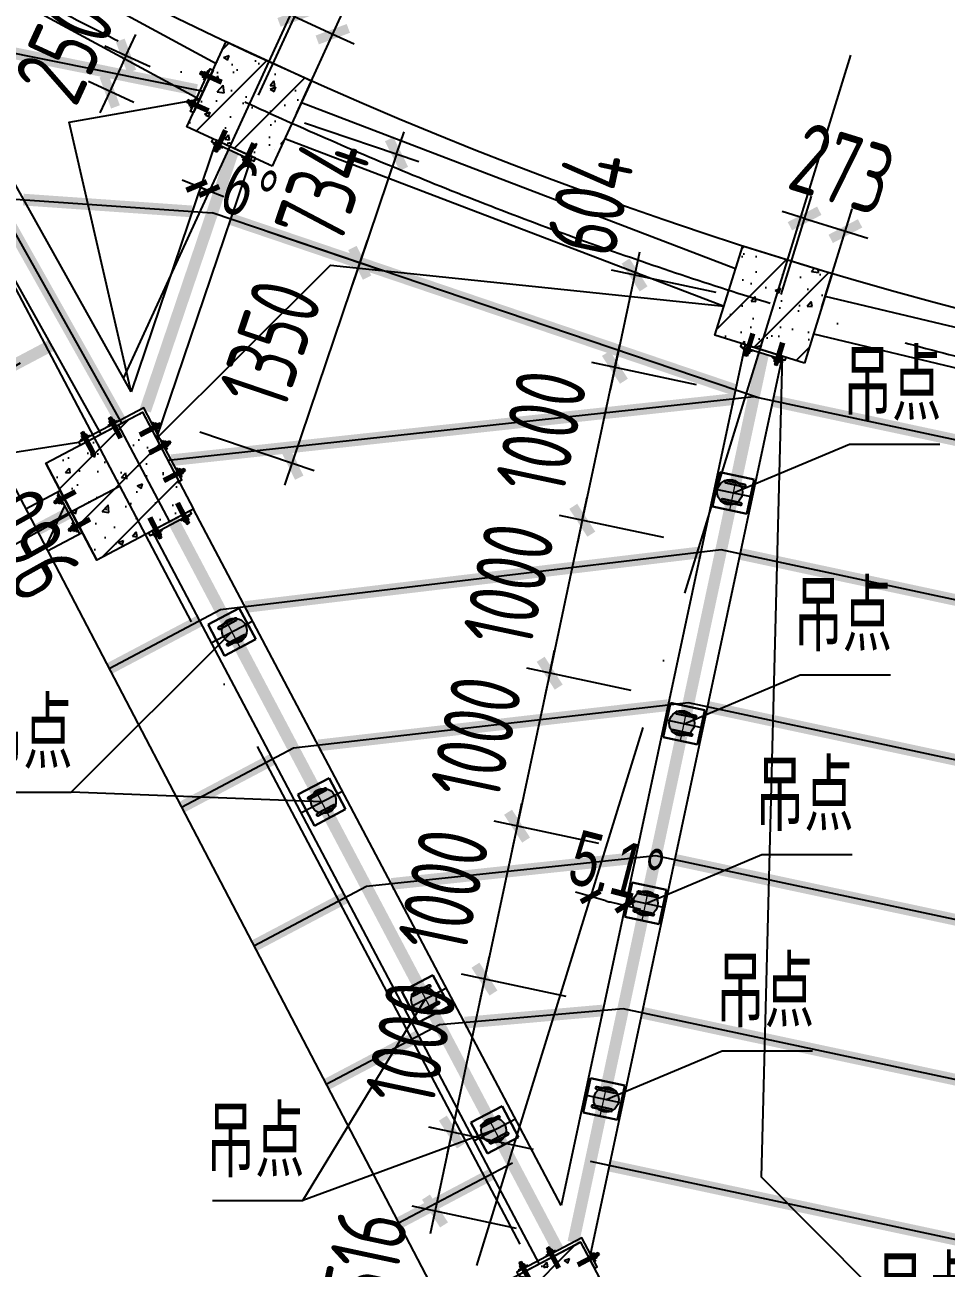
# Model space of a CAD drawing. Extents: x -803796 to -501762, y -1479216 to -846035.
# Drawn here: x -577192 to -571301, y -1012552 to -1004602 of the extents above; entities that cross this region are included whole.
import ezdxf

# ---------------------------------------------------------------- set-up
doc = ezdxf.new("R2010")
doc.units = 0
doc.header["$LTSCALE"] = 1500
doc.linetypes.add('CENTER', pattern=[2, 1.25, -0.25, 0.25, -0.25])
doc.linetypes.add('XREF-GRID-04区$0$ACAD_ISO04W100', pattern=[30, 24, -3, 0, -3])
doc.layers.get('0').update_dxf_attribs({"linetype": 'CONTINUOUS'})
doc.layers.get('Defpoints').update_dxf_attribs({"linetype": 'CONTINUOUS'})
for name, color, linetype in [('AR-INT DECO', 140, 'CONTINUOUS'), ('C18', 4, 'CENTER'), ('COLUMN', 1, 'CONTINUOUS'), ('DIM', 3, 'CONTINUOUS'), ('HATCH', 254, 'CONTINUOUS'), ('L18', 6, 'CONTINUOUS'), ('L25', 7, 'CONTINUOUS'), ('M3', 2, 'CONTINUOUS'), ('P-WALL-ORIG', 6, 'CONTINUOUS'), ('S-BASE-PILE-DIM', 201, 'CONTINUOUS'), ('STPM_SBEAM_THICK', 2, 'CONTINUOUS'), ('struc', 161, 'CONTINUOUS'), ('TEXT', 7, 'CONTINUOUS'), ('XREF-GRID-04区$0$A-DOTE', 14, 'XREF-GRID-04区$0$ACAD_ISO04W100')]:
    doc.layers.add(name, color=color, linetype=linetype)
doc.layers.add('点画线', color=1, linetype='CENTER', lineweight=13)
doc.layers.add('粗实线', color=7, linetype='CONTINUOUS', lineweight=30)
doc.styles.add('TongLi-Comm', font='tj04-romand1.shx', dxfattribs={"width": 0.7, "bigfont": 'hztxt5.shx'})
doc.styles.add('TSSD_Dimension', font='Tssdeng.shx', dxfattribs={"width": 0.7, "bigfont": 'hztxt.shx'})
doc.styles.add('TSSD_Label', font='tj03-romans1.shx', dxfattribs={"width": 0.7, "bigfont": 'hztxt.shx'})
doc.dimstyles.new('S-100', dxfattribs={"dimtxt": 450, "dimasz": 100, "dimexe": 100, "dimexo": 100, "dimgap": 50, "dimtad": 1, "dimdec": 0, "dimzin": 0, "dimdsep": 46, "dimtxsty": 'TongLi-Comm', "dimblk": '0-dim-mark', "dimcen": 100, "dimazin": 2, "dimtfac": 1, "dimtdec": 0, "dimtix": 1, "dimtmove": 2, "dimatfit": 3, "dimldrblk": '0-dim-mark', "dimfxl": 1, "dimtolj": 1, "dimtzin": 0, "dimarcsym": 0})
doc.dimstyles.new('TSSD_150_150', dxfattribs={"dimtxt": 450, "dimasz": 150, "dimexe": 150, "dimexo": 375, "dimgap": 150, "dimtad": 1, "dimdec": 0, "dimzin": 0, "dimdsep": 46, "dimtxsty": 'TSSD_Dimension', "dimblk": 'ARCHTICK', "dimblk1": 'ARCHTICK', "dimblk2": 'ARCHTICK', "dimcen": 0, "dimdle": 150, "dimclrt": 7, "dimadec": 0, "dimazin": 0, "dimtfac": 1, "dimtdec": 0, "dimtix": 1, "dimtmove": 2, "dimatfit": 3, "dimfxl": 1, "dimtolj": 1, "dimtzin": 0, "dimarcsym": 0})
pattern_1 = [(50, (-410620.32, -1138204.07), (358.6301, -31.37607), [37.5, -412.5]), (355, (-410620.32, -1138204.07), (-69.37567, 376.09607), [30, -330]), (100.4514, (-410590.44, -1138206.7), (289.2547, 344.71977), [31.8701, -350.57106]), (46.1842, (-410620.32, -1138104.07), (533.6205, -82.7595), [56.25, -618.75]), (96.6356, (-410575.85, -1138110.97), (467.3314, 487.0589), [47.8051, -525.8565]), (351.1842, (-410620.3, -1138104.07), (467.331, 487.0593), [45, -495]), (21, (-410570.32, -1138129.07), (298.45353, -201.30945), [37.5, -412.5]), (326, (-410570.32, -1138129.07), (121.65767, 362.575), [30, -330]), (71.4514, (-410545.45, -1138145.85), (420.1113, 161.26525), [31.8701, -350.57106]), (37.5, (-410620.32, -1138204.07), (6.07993, 166.44693), [0, -326, 0, -335, 0, -331.25]), (7.5, (-410620.32, -1138204.07), (131.53477, 197.20586), [0, -191, 0, -318.5, 0, -126.25]), (327.5, (-410731.82, -1138204.07), (266.91122, -11.27744), [0, -125, 0, -390, 0, -517.5]), (317.5, (-410781.82, -1138204.07), (291.59308, 50.0525), [0, -162.5, 0, -259, 0, -367.5]), (45, (-410620.32, -1138204.07), (-176.7767, 176.7767), [])]

# ---------------------------------------------------------------- blocks, each defined once
blk = doc.blocks.new('A$C47E14B26')
at = {"layer": '点画线'}
for p, q in [((358, 912), (358, -1338)), ((1483, -213), (-767, -213))]:
    blk.add_line(p, q, dxfattribs=at)
at = {"layer": '粗实线'}
for p, q in [((-767, 912), (1483, 912)), ((-767, 912), (-767, -1338)), ((1483, 912), (1483, -1338)), ((-317, -813), (-317, 387)), ((-167, -813), (-167, 387)), ((883, -813), (883, 387)), ((1033, 387), (1033, -813)), ((-767, -1338), (1483, -1338))]:
    blk.add_line(p, q, dxfattribs=at)
for centre, start, end in [((-242, 387), 0, 180), ((958, 387), 0, 180), ((-242, -813), 180, 0), ((958, -813), 180, 0)]:
    blk.add_arc(centre, 75, start, end, dxfattribs=at)
blk = doc.blocks.new('_ArchTick')
at = {"color": 0, "linetype": 'ByBlock', "const_width": 0.4}
blk.add_lwpolyline([(-0.5, -0.5), (0.5, 0.5)], dxfattribs=at)
blk = doc.blocks.new('*D252')
at = {"layer": 'Defpoints', "color": 0, "transparency": 16777216}
for p in [(-569840.3, -1012671.6), (-570737.4, -1013534.9), (-570008.6, -1013659.2)]:
    blk.add_point(p, dxfattribs=at)
at = {"layer": 'DIM', "color": 0, "lineweight": -2, "transparency": 16777216}
for p, q in [((-570569.1, -1012547.4), (-570543.9, -1012399.5)), ((-570569.1, -1012547.4), (-570737.4, -1013534.9)), ((-570210, -1012608.6), (-570716.9, -1012522.2)), ((-570378.3, -1013596.2), (-570885.3, -1013509.7)), ((-570737.4, -1013534.9), (-570762.6, -1013682.8))]:
    blk.add_line(p, q, dxfattribs=at)
at = {"layer": 'DIM', "color": 0, "lineweight": -2, "transparency": 16777216, "xscale": 150, "yscale": 150, "zscale": 150}
for p, rotation in [((-570569.1, -1012547.4), 260.3262450765744), ((-570737.4, -1013534.9), 80.32624507657437)]:
    blk.add_blockref('_ArchTick', p, dxfattribs=dict(at, rotation=rotation))
at = {"layer": 'DIM', "color": 7, "transparency": 16777216, "insert": (-571022.9, -1012978.2), "char_height": 450, "attachment_point": 5, "rotation": 80.32625, "style": 'TSSD_Dimension'}
blk.add_mtext('\\A1;1002', dxfattribs=at)
blk = doc.blocks.new('*D254')
at = {"layer": 'Defpoints', "color": 0, "transparency": 16777216}
for p in [(-572404.6, -1006391.1), (-573419.1, -1006791.9), (-572530.5, -1006981.4)]:
    blk.add_point(p, dxfattribs=at)
at = {"layer": 'DIM', "color": 0, "lineweight": -2, "transparency": 16777216}
for p, q in [((-573262, -1006054.9), (-573450.4, -1006938.6)), ((-572771.3, -1006312.9), (-573440, -1006170.3)), ((-572897.2, -1006903.2), (-573565.8, -1006760.6))]:
    blk.add_line(p, q, dxfattribs=at)
at = {"layer": 'DIM', "color": 0, "lineweight": -2, "transparency": 16777216, "xscale": 150, "yscale": 150, "zscale": 150}
for p, rotation in [((-573293.3, -1006201.6), 77.96275847107901), ((-573419.1, -1006791.9), 257.962758471079)]:
    blk.add_blockref('_ArchTick', p, dxfattribs=dict(at, rotation=rotation))
at = {"layer": 'DIM', "color": 7, "transparency": 16777216, "insert": (-573578, -1005738.9), "char_height": 450, "attachment_point": 5, "rotation": 77.96276, "style": 'TSSD_Dimension'}
blk.add_mtext('\\A1;604', dxfattribs=at)
blk = doc.blocks.new('*D255')
at = {"layer": 'Defpoints', "color": 0, "transparency": 16777216}
for p in [(-572530.5, -1006981.4), (-573627.7, -1007769.9), (-572739, -1007959.4)]:
    blk.add_point(p, dxfattribs=at)
at = {"layer": 'DIM', "color": 0, "lineweight": -2, "transparency": 16777216}
for p, q in [((-573419.1, -1006791.9), (-573387.8, -1006645.2)), ((-572897.2, -1006903.2), (-573565.8, -1006760.6)), ((-573419.1, -1006791.9), (-573627.7, -1007769.9)), ((-573105.8, -1007881.2), (-573774.4, -1007738.6)), ((-573627.7, -1007769.9), (-573659, -1007916.6))]:
    blk.add_line(p, q, dxfattribs=at)
at = {"layer": 'DIM', "color": 0, "lineweight": -2, "transparency": 16777216, "xscale": 150, "yscale": 150, "zscale": 150}
for p, rotation in [((-573419.1, -1006791.9), 257.9627584725814), ((-573627.7, -1007769.9), 77.96275847258133)]:
    blk.add_blockref('_ArchTick', p, dxfattribs=dict(at, rotation=rotation))
at = {"layer": 'DIM', "color": 7, "transparency": 16777216, "insert": (-573890.2, -1007202.7), "char_height": 450, "attachment_point": 5, "rotation": 77.96276, "style": 'TSSD_Dimension'}
blk.add_mtext('\\A1;1000', dxfattribs=at)
blk = doc.blocks.new('*D256')
at = {"layer": 'Defpoints', "color": 0, "transparency": 16777216}
for p in [(-572739, -1007959.4), (-573836.2, -1008747.9), (-572947.5, -1008937.4)]:
    blk.add_point(p, dxfattribs=at)
at = {"layer": 'DIM', "color": 0, "lineweight": -2, "transparency": 16777216}
for p, q in [((-573627.7, -1007769.9), (-573596.4, -1007623.2)), ((-573627.7, -1007769.9), (-573836.2, -1008747.9)), ((-573105.8, -1007881.2), (-573774.4, -1007738.6)), ((-573314.3, -1008859.2), (-573982.9, -1008716.7)), ((-573836.2, -1008747.9), (-573867.5, -1008894.6))]:
    blk.add_line(p, q, dxfattribs=at)
at = {"layer": 'DIM', "color": 0, "lineweight": -2, "transparency": 16777216, "xscale": 150, "yscale": 150, "zscale": 150}
for p, rotation in [((-573627.7, -1007769.9), 257.9627584725814), ((-573836.2, -1008747.9), 77.96275847258133)]:
    blk.add_blockref('_ArchTick', p, dxfattribs=dict(at, rotation=rotation))
at = {"layer": 'DIM', "color": 7, "transparency": 16777216, "insert": (-574098.7, -1008180.7), "char_height": 450, "attachment_point": 5, "rotation": 77.96276, "style": 'TSSD_Dimension'}
blk.add_mtext('\\A1;1000', dxfattribs=at)
blk = doc.blocks.new('*D257')
at = {"layer": 'Defpoints', "color": 0, "transparency": 16777216}
for p in [(-572947.5, -1008937.4), (-574044.8, -1009725.9), (-573156.1, -1009915.4)]:
    blk.add_point(p, dxfattribs=at)
at = {"layer": 'DIM', "color": 0, "lineweight": -2, "transparency": 16777216}
for p, q in [((-573836.2, -1008747.9), (-573804.9, -1008601.2)), ((-573836.2, -1008747.9), (-574044.8, -1009725.9)), ((-573314.3, -1008859.2), (-573982.9, -1008716.7)), ((-573522.8, -1009837.2), (-574191.5, -1009694.7)), ((-574044.8, -1009725.9), (-574076, -1009872.6))]:
    blk.add_line(p, q, dxfattribs=at)
at = {"layer": 'DIM', "color": 0, "lineweight": -2, "transparency": 16777216, "xscale": 150, "yscale": 150, "zscale": 150}
for p, rotation in [((-573836.2, -1008747.9), 257.9627584725814), ((-574044.8, -1009725.9), 77.96275847258133)]:
    blk.add_blockref('_ArchTick', p, dxfattribs=dict(at, rotation=rotation))
at = {"layer": 'DIM', "color": 7, "transparency": 16777216, "insert": (-574307.2, -1009158.7), "char_height": 450, "attachment_point": 5, "rotation": 77.96276, "style": 'TSSD_Dimension'}
blk.add_mtext('\\A1;1000', dxfattribs=at)
blk = doc.blocks.new('*D258')
at = {"layer": 'Defpoints', "color": 0, "transparency": 16777216}
for p in [(-573156.1, -1009915.4), (-574253.3, -1010704), (-573364.6, -1010893.5)]:
    blk.add_point(p, dxfattribs=at)
at = {"layer": 'DIM', "color": 0, "lineweight": -2, "transparency": 16777216}
for p, q in [((-574044.8, -1009725.9), (-574013.5, -1009579.2)), ((-573522.8, -1009837.2), (-574191.5, -1009694.7)), ((-574044.8, -1009725.9), (-574253.3, -1010704)), ((-573731.4, -1010815.2), (-574400, -1010672.7)), ((-574253.3, -1010704), (-574284.6, -1010850.7))]:
    blk.add_line(p, q, dxfattribs=at)
at = {"layer": 'DIM', "color": 0, "lineweight": -2, "transparency": 16777216, "xscale": 150, "yscale": 150, "zscale": 150}
for p, rotation in [((-574044.8, -1009725.9), 257.9627584725814), ((-574253.3, -1010704), 77.96275847258133)]:
    blk.add_blockref('_ArchTick', p, dxfattribs=dict(at, rotation=rotation))
at = {"layer": 'DIM', "color": 7, "transparency": 16777216, "insert": (-574515.8, -1010136.7), "char_height": 450, "attachment_point": 5, "rotation": 77.96276, "style": 'TSSD_Dimension'}
blk.add_mtext('\\A1;1000', dxfattribs=at)
blk = doc.blocks.new('*D259')
at = {"layer": 'Defpoints', "color": 0, "transparency": 16777216}
for p in [(-573364.6, -1010893.5), (-574461.9, -1011682), (-573573.2, -1011871.5)]:
    blk.add_point(p, dxfattribs=at)
at = {"layer": 'DIM', "color": 0, "lineweight": -2, "transparency": 16777216}
for p, q in [((-574253.3, -1010704), (-574222, -1010557.3)), ((-574253.3, -1010704), (-574461.9, -1011682)), ((-573731.4, -1010815.2), (-574400, -1010672.7)), ((-573939.9, -1011793.3), (-574608.6, -1011650.7)), ((-574461.9, -1011682), (-574493.1, -1011828.7))]:
    blk.add_line(p, q, dxfattribs=at)
at = {"layer": 'DIM', "color": 0, "lineweight": -2, "transparency": 16777216, "xscale": 150, "yscale": 150, "zscale": 150}
for p, rotation in [((-574253.3, -1010704), 257.9627584725814), ((-574461.9, -1011682), 77.96275847258133)]:
    blk.add_blockref('_ArchTick', p, dxfattribs=dict(at, rotation=rotation))
at = {"layer": 'DIM', "color": 7, "transparency": 16777216, "insert": (-574724.3, -1011114.8), "char_height": 450, "attachment_point": 5, "rotation": 77.96276, "style": 'TSSD_Dimension'}
blk.add_mtext('\\A1;1000', dxfattribs=at)
blk = doc.blocks.new('*D260')
at = {"layer": 'Defpoints', "color": 0, "transparency": 16777216}
for p in [(-573573.2, -1011871.5), (-574569.5, -1012186.8), (-573680.8, -1012376.3)]:
    blk.add_point(p, dxfattribs=at)
at = {"layer": 'DIM', "color": 0, "lineweight": -2, "transparency": 16777216}
for p, q in [((-574430.6, -1011535.3), (-574600.8, -1012333.5)), ((-573939.9, -1011793.3), (-574608.6, -1011650.7)), ((-574047.6, -1012298.1), (-574716.2, -1012155.5))]:
    blk.add_line(p, q, dxfattribs=at)
at = {"layer": 'DIM', "color": 0, "lineweight": -2, "transparency": 16777216, "xscale": 150, "yscale": 150, "zscale": 150}
for p, rotation in [((-574461.9, -1011682), 77.96275847258133), ((-574569.5, -1012186.8), 257.9627584725814)]:
    blk.add_blockref('_ArchTick', p, dxfattribs=dict(at, rotation=rotation))
at = {"layer": 'DIM', "color": 7, "transparency": 16777216, "insert": (-575015.7, -1012481.2), "char_height": 450, "attachment_point": 5, "rotation": 77.96276, "style": 'TSSD_Dimension'}
blk.add_mtext('\\A1;516', dxfattribs=at)
blk = doc.blocks.new('*D261')
at = {"layer": 'Defpoints', "color": 0, "transparency": 16777216}
for p in [(-575758.6, -1005108.5), (-575994.3, -1005804.1), (-575051, -1006123.7)]:
    blk.add_point(p, dxfattribs=at)
at = {"layer": 'DIM', "color": 0, "lineweight": -2, "transparency": 16777216}
for p, q in [((-575403.4, -1005228.9), (-574673.3, -1005476.3)), ((-574815.3, -1005428.1), (-574767.2, -1005286.1)), ((-574815.3, -1005428.1), (-575051, -1006123.7)), ((-575639.1, -1005924.5), (-574908.9, -1006171.8)), ((-575051, -1006123.7), (-575099.1, -1006265.8))]:
    blk.add_line(p, q, dxfattribs=at)
at = {"layer": 'DIM', "color": 0, "lineweight": -2, "transparency": 16777216, "xscale": 150, "yscale": 150, "zscale": 150}
for p, rotation in [((-574815.3, -1005428.1), 251.2836045583725), ((-575051, -1006123.7), 71.28360455837253)]:
    blk.add_blockref('_ArchTick', p, dxfattribs=dict(at, rotation=rotation))
at = {"layer": 'DIM', "color": 7, "transparency": 16777216, "insert": (-575288.3, -1005655.6), "char_height": 450, "attachment_point": 5, "rotation": 71.2836, "style": 'TSSD_Dimension'}
blk.add_mtext('\\A1;734', dxfattribs=at)
blk = doc.blocks.new('*D262')
at = {"layer": 'Defpoints', "color": 0, "transparency": 16777216}
for p in [(-575994.3, -1005804.1), (-576427.6, -1007083.2), (-575484.3, -1007402.7)]:
    blk.add_point(p, dxfattribs=at)
at = {"layer": 'DIM', "color": 0, "lineweight": -2, "transparency": 16777216}
for p, q in [((-575639.1, -1005924.5), (-574908.9, -1006171.8)), ((-575002.9, -1005981.6), (-575532.5, -1007544.8)), ((-576072.4, -1007203.5), (-575342.3, -1007450.9))]:
    blk.add_line(p, q, dxfattribs=at)
at = {"layer": 'DIM', "color": 0, "lineweight": -2, "transparency": 16777216, "xscale": 150, "yscale": 150, "zscale": 150}
for p, rotation in [((-575051, -1006123.7), 71.2836045580103), ((-575484.3, -1007402.7), 251.2836045580104)]:
    blk.add_blockref('_ArchTick', p, dxfattribs=dict(at, rotation=rotation))
at = {"layer": 'DIM', "color": 7, "transparency": 16777216, "insert": (-575622.8, -1006642.9), "char_height": 450, "attachment_point": 5, "rotation": 71.2836, "style": 'TSSD_Dimension'}
blk.add_mtext('\\A1;1350', dxfattribs=at)
blk = doc.blocks.new('*D264')
at = {"layer": 'Defpoints', "color": 0, "transparency": 16777216}
for p in [(-577343.4, -1005779.4), (-576894.4, -1006583.1), (-578004.1, -1007202.9)]:
    blk.add_point(p, dxfattribs=at)
at = {"layer": 'DIM', "color": 0, "lineweight": -2, "transparency": 16777216}
for p, q in [((-577670.8, -1005962.2), (-578584, -1006472.3)), ((-578526.2, -1006268.2), (-577930.9, -1007333.9)), ((-577221.8, -1006766), (-578135, -1007276.1))]:
    blk.add_line(p, q, dxfattribs=at)
at = {"layer": 'DIM', "color": 0, "lineweight": -2, "transparency": 16777216, "xscale": 150, "yscale": 150, "zscale": 150}
for p, rotation in [((-578453, -1006399.2), 119.1862514501054), ((-578004.1, -1007202.9), 299.1862514501054)]:
    blk.add_blockref('_ArchTick', p, dxfattribs=dict(at, rotation=rotation))
at = {"layer": 'DIM', "color": 7, "transparency": 16777216, "insert": (-577901.2, -1006618.2), "char_height": 450, "attachment_point": 5, "rotation": 299.18625, "style": 'TSSD_Dimension'}
blk.add_mtext('\\A1;921', dxfattribs=at)
blk = doc.blocks.new('*D265')
at = {"layer": 'Defpoints', "color": 0, "transparency": 16777216}
for p in [(-576894.4, -1006583.1), (-576586.3, -1007551.8), (-577518.4, -1008072.4)]:
    blk.add_point(p, dxfattribs=at)
at = {"layer": 'DIM', "color": 0, "lineweight": -2, "transparency": 16777216}
for p, q in [((-577221.8, -1006766), (-578135, -1007276.1)), ((-578077.2, -1007072), (-577445.3, -1008203.4)), ((-576913.7, -1007734.7), (-577649.4, -1008145.6))]:
    blk.add_line(p, q, dxfattribs=at)
at = {"layer": 'DIM', "color": 0, "lineweight": -2, "transparency": 16777216, "xscale": 150, "yscale": 150, "zscale": 150}
for p, rotation in [((-578004.1, -1007202.9), 119.1862514501054), ((-577518.4, -1008072.4), 299.1862514501054)]:
    blk.add_blockref('_ArchTick', p, dxfattribs=dict(at, rotation=rotation))
at = {"layer": 'DIM', "color": 7, "transparency": 16777216, "insert": (-577171, -1007925.3), "char_height": 450, "attachment_point": 5, "rotation": 299.18625, "style": 'TSSD_Dimension'}
blk.add_mtext('\\A1;996', dxfattribs=at)
blk = doc.blocks.new('0-dim-mark')
blk.add_line((-1, 0), (1, 0))
at = {"color": 0, "linetype": 'ByBlock', "const_width": 0.35}
blk.add_lwpolyline([(-0.5, -0.5), (0.5, 0.5)], dxfattribs=at)
blk = doc.blocks.new('*D266')
at = {"layer": 'Defpoints', "color": 0, "transparency": 16777216}
for p in [(-570582.9, -1000496.8), (-572587, -1006646.8), (-573501.1, -1010197.3), (-573834.5, -1012488.1), (-574530, -1013268.3)]:
    blk.add_point(p, dxfattribs=at)
at = {"layer": 'S-BASE-PILE-DIM', "color": 0, "lineweight": -2, "transparency": 16777216}
blk.add_arc((-572818.3, -1007729.9), 2560.2, 255.06436, 255.70626, dxfattribs=at)
at = {"layer": 'S-BASE-PILE-DIM', "color": 0, "lineweight": -2, "transparency": 16777216, "xscale": 100, "yscale": 100, "zscale": 100}
for p, rotation in [((-573574.3, -1010175.9), 163.945302400696), ((-573353, -1010233.6), 346.8253128701701)]:
    blk.add_blockref('0-dim-mark', p, dxfattribs=dict(at, rotation=rotation))
at = {"layer": 'S-BASE-PILE-DIM', "color": 0, "transparency": 16777216, "insert": (-573407.5, -1009989.5), "char_height": 350, "attachment_point": 5, "rotation": 345.38531, "style": 'TongLi-Comm'}
blk.add_mtext('\\A1;5.1°', dxfattribs=at)
blk = doc.blocks.new('gdf')
h = blk.add_hatch(color=4)
edge = h.paths.add_edge_path()
edge.add_arc((75802667.5, 175120681), 80, 0, 360)
at = {"color": 4}
blk.add_circle((75802667.5, 175120681), 80, dxfattribs=at)
blk = doc.blocks.new('LMM12A')
at = {"layer": 'L18'}
for p, q in [((0, 7.8), (0, -7.8)), ((9.8, 10.4), (1, 10.4)), ((9.8, 5.2), (1, 5.2)), ((10.8, 7.8), (10.8, -7.8)), ((9.8, -5.2), (1, -5.2)), ((9.8, -10.4), (1, -10.4))]:
    blk.add_line(p, q, dxfattribs=at)
for centre, radius, start, end in [((3.7, 7.8), 3.74, 136, 224), ((13.4, 0), 13.4, 157.1584, 202.8416), ((7.1, 7.8), 3.74, 316, 44), ((-2.6, 0), 13.4, 337.1584, 22.8416), ((3.7, -7.8), 3.74, 136, 224), ((7.1, -7.8), 3.74, 316, 44)]:
    blk.add_arc(centre, radius, start, end, dxfattribs=at)
blk = doc.blocks.new('A$C40232FC0')
blk.add_lwpolyline([(0, 82), (300, 82), (300, 102), (0, 102)], close=True)
at = {"layer": 'C18'}
for p, q in [((50, 0), (50, 144.5)), ((250, 0), (250, 144.5))]:
    blk.add_line(p, q, dxfattribs=at)
at = {"layer": 'L18'}
for p, q in [((39.5, 0), (39.5, 102)), ((41.3, 126.6), (41.3, 148.8)), ((41.3, 148.8), (58.7, 148.8)), ((42.8, 0), (42.8, 102)), ((44.6, 128.4), (44.6, 148.8)), ((55.3, 128.4), (55.3, 148.8)), ((57.2, 0), (57.2, 102)), ((58.7, 126.6), (58.7, 148.8)), ((60.5, 0), (60.5, 102)), ((239.5, 0), (239.5, 102)), ((241.3, 126.6), (241.3, 148.8)), ((241.3, 148.8), (258.7, 148.8)), ((242.8, 0), (242.8, 102)), ((244.6, 128.4), (244.6, 148.8)), ((255.3, 128.4), (255.3, 148.8)), ((257.2, 0), (257.2, 102)), ((258.7, 126.6), (258.7, 148.8)), ((260.5, 0), (260.5, 102))]:
    blk.add_line(p, q, dxfattribs=at)
at = {"layer": 'L25'}
for p, q in [((16.7, 102), (16.7, 110.4)), ((16.7, 110.4), (83.3, 110.4)), ((83.3, 102), (16.7, 102)), ((83.3, 110.4), (83.3, 102)), ((216.7, 102), (216.7, 110.4)), ((216.7, 110.4), (283.3, 110.4)), ((283.3, 102), (216.7, 102)), ((283.3, 110.4), (283.3, 102))]:
    blk.add_line(p, q, dxfattribs=at)
at = {"layer": 'L18', "extrusion": (0, 0, -1), "xscale": 1.666666666686069, "yscale": 1.666666666686069, "zscale": -1.666666666666666, "rotation": 90}
for p in [(-50, 110.4), (-250, 110.4)]:
    blk.add_blockref('LMM12A', p, dxfattribs=at)
blk = doc.blocks.new('*D654')
at = {"layer": 'Defpoints', "color": 0, "transparency": 16777216}
for p in [(-576649.9, -1005027.4), (-576051.4, -1005027.2), (-576155.7, -1005254.4)]:
    blk.add_point(p, dxfattribs=at)
at = {"layer": 'DIM', "color": 0, "lineweight": -2, "transparency": 16777216}
for p, q in [((-576545.6, -1004800.2), (-576483, -1004663.9)), ((-576392.1, -1004870.7), (-576681.9, -1004737.6)), ((-576545.6, -1004800.2), (-576649.9, -1005027.4)), ((-576496.5, -1005097.9), (-576786.2, -1004964.8)), ((-576649.9, -1005027.4), (-576712.5, -1005163.7))]:
    blk.add_line(p, q, dxfattribs=at)
at = {"layer": 'DIM', "color": 0, "lineweight": -2, "transparency": 16777216, "xscale": 150, "yscale": 150, "zscale": 150}
for p, rotation in [((-576545.6, -1004800.2), 245.3262452285387), ((-576649.9, -1005027.4), 65.3262452285387)]:
    blk.add_blockref('_ArchTick', p, dxfattribs=dict(at, rotation=rotation))
at = {"layer": 'DIM', "color": 7, "transparency": 16777216, "insert": (-576938.5, -1004757.3), "char_height": 450, "attachment_point": 5, "rotation": 65.32625, "style": 'TSSD_Dimension'}
blk.add_mtext('\\A1;250', dxfattribs=at)
blk = doc.blocks.new('*D655')
at = {"layer": 'Defpoints', "color": 0, "transparency": 16777216}
for p in [(-575223.2, -1004661.8), (-575854.8, -1005392.7), (-575610.5, -1005504.9)]:
    blk.add_point(p, dxfattribs=at)
at = {"layer": 'DIM', "color": 0, "lineweight": -2, "transparency": 16777216}
for p, q in [((-575698.2, -1005051.9), (-575404.8, -1004413.3)), ((-575467.5, -1004549.6), (-575603.8, -1004487)), ((-575454, -1005164.1), (-575160.6, -1004525.5)), ((-575467.5, -1004549.6), (-575223.2, -1004661.8)), ((-575223.2, -1004661.8), (-575086.9, -1004724.4))]:
    blk.add_line(p, q, dxfattribs=at)
at = {"layer": 'DIM', "color": 0, "lineweight": -2, "transparency": 16777216, "xscale": 150, "yscale": 150, "zscale": 150}
for p, rotation in [((-575467.5, -1004549.6), 335.326236415547), ((-575223.2, -1004661.8), 155.326236415547)]:
    blk.add_blockref('_ArchTick', p, dxfattribs=dict(at, rotation=rotation))
at = {"layer": 'DIM', "color": 7, "transparency": 16777216, "insert": (-575188.8, -1004264.9), "char_height": 450, "attachment_point": 5, "rotation": 335.32624, "style": 'TSSD_Dimension'}
blk.add_mtext('\\A1;269', dxfattribs=at)
blk = doc.blocks.new('*D656')
at = {"layer": 'Defpoints', "color": 0, "transparency": 16777216}
for p in [(-571945.3, -1005921), (-572466.9, -1006683.9), (-572206, -1006764.5)]:
    blk.add_point(p, dxfattribs=at)
at = {"layer": 'DIM', "color": 0, "lineweight": -2, "transparency": 16777216}
for p, q in [((-572356.2, -1006325.6), (-572161.9, -1005697.1)), ((-572206.2, -1005840.4), (-572349.5, -1005796.1)), ((-572095.3, -1006406.3), (-571901, -1005777.7)), ((-572206.2, -1005840.4), (-571945.3, -1005921)), ((-571945.3, -1005921), (-571802, -1005965.3))]:
    blk.add_line(p, q, dxfattribs=at)
at = {"layer": 'DIM', "color": 0, "lineweight": -2, "transparency": 16777216, "xscale": 150, "yscale": 150, "zscale": 150}
for p, rotation in [((-572206.2, -1005840.4), 342.8262444463442), ((-571945.3, -1005921), 162.8262444463442)]:
    blk.add_blockref('_ArchTick', p, dxfattribs=dict(at, rotation=rotation))
at = {"layer": 'DIM', "color": 7, "transparency": 16777216, "insert": (-571965, -1005522.4), "char_height": 450, "attachment_point": 5, "rotation": 342.82624, "style": 'TSSD_Dimension'}
blk.add_mtext('\\A1;273', dxfattribs=at)
blk = doc.blocks.new('A$C5A2A551F')
blk.add_lwpolyline([(1900, 5168), (1900, 668), (0, 668), (0, 468), (2100, 468), (2100, 5168)], close=True)
at = {"layer": 'C18'}
for p, q in [((1080, 4668), (2525, 4668)), ((1080, 2668), (2525, 2668)), ((700, 1488), (700, 43))]:
    blk.add_line(p, q, dxfattribs=at)
at = {"layer": 'L18'}
for p, q in [((1080, 4773), (2100, 4773)), ((1080, 4740), (2100, 4740)), ((1080, 4596), (2100, 4596)), ((1080, 4563), (2100, 4563)), ((2346, 4755), (2568, 4755)), ((2346, 4581), (2568, 4581)), ((2363, 4722), (2568, 4722)), ((2363, 4615), (2568, 4615)), ((2568, 4755), (2568, 4581)), ((1080, 2773), (2100, 2773)), ((1080, 2740), (2100, 2740)), ((1080, 2596), (2100, 2596)), ((1080, 2563), (2100, 2563)), ((2346, 2755), (2568, 2755)), ((2346, 2581), (2568, 2581)), ((2363, 2722), (2568, 2722)), ((2363, 2615), (2568, 2615)), ((2568, 2755), (2568, 2581)), ((595, 1488), (595, 468)), ((628, 1488), (628, 468)), ((772, 1488), (772, 468)), ((805, 1488), (805, 468)), ((613, 222), (613, 0)), ((787, 0), (613, 0)), ((647, 205), (647, 0)), ((754, 205), (754, 0)), ((787, 222), (787, 0))]:
    blk.add_line(p, q, dxfattribs=at)
at = {"layer": 'L25'}
for p, q in [((2100, 4335), (2100, 5001)), ((2100, 5001), (2183, 5001)), ((2183, 5001), (2183, 4335)), ((2183, 4335), (2100, 4335)), ((2100, 2335), (2100, 3001)), ((2100, 3001), (2183, 3001)), ((2183, 3001), (2183, 2335)), ((2183, 2335), (2100, 2335)), ((367, 468), (1033, 468)), ((367, 385), (367, 468)), ((1033, 385), (367, 385)), ((1033, 468), (1033, 385))]:
    blk.add_line(p, q, dxfattribs=at)
at = {"layer": 'L18', "extrusion": (0, 0, -1), "xscale": 16.66666666686069, "yscale": 16.66666666686069, "zscale": -16.66666666666666}
for p, rotation in [((-2183, 4668), 180.000010487033), ((-2183, 2668), 180.000010487033), ((-700, 385), 270.000010487033)]:
    blk.add_blockref('LMM12A', p, dxfattribs=dict(at, rotation=rotation))

msp = doc.modelspace()

# ---------------------------------------------------------------- hatches: boundary and pattern name
at = {"layer": 'HATCH'}
h = msp.add_hatch(dxfattribs=at)
h.set_pattern_fill('ARMORED', color=256, scale=50, style=0)
h.set_pattern_definition(pattern_1)
h.paths.add_polyline_path([(-575610.5, -1005504.9), (-576155.7, -1005254.4), (-575905.3, -1004709.2), (-575360, -1004959.7), (-575589.6, -1005459.4)])
h = msp.add_hatch(dxfattribs=at)
h.set_pattern_fill('ARMORED', color=256, scale=50, style=0)
h.set_pattern_definition(pattern_1)
h.paths.add_polyline_path([(-572206, -1006764.5), (-572779.2, -1006587.4), (-572602.1, -1006014.1), (-572028.8, -1006191.3), (-572191.2, -1006716.8)])
h = msp.add_hatch(dxfattribs=at)
h.set_pattern_fill('ARMORED', color=256, scale=50, style=0)
h.set_pattern_definition(pattern_1)
h.paths.add_polyline_path([(-576440.2, -1007078.9), (-576113.4, -1007698), (-576732.5, -1008024.7), (-577059.2, -1007405.6)])
h = msp.add_hatch(dxfattribs=at)
h.set_pattern_fill('ARMORED', color=256, scale=50, style=0)
h.set_pattern_definition(pattern_1)
h.paths.add_polyline_path([(-573639.4, -1012385.1), (-573312.6, -1013004.2), (-573931.7, -1013330.9), (-574258.5, -1012711.9)])

# ---------------------------------------------------------------- linework, layer by layer
for p, q in [((-576897, -1009509.1), (-575868.1, -1008483.9)), ((-575414.5, -1012120.5), (-574629.7, -1010830.2))]:
    msp.add_line(p, q)
msp.add_lwpolyline([(-576594.9, -1007160.6), (-576268.2, -1007779.6)])
at = {"layer": 'AR-INT DECO'}
msp.add_line((-578673.3, -1004852.2), (-571355.2, -1018868.5), dxfattribs=at)
at = {"layer": 'COLUMN'}
for points in [[(-575610.5, -1005504.9), (-576155.7, -1005254.4), (-575905.3, -1004709.2), (-575360, -1004959.7), (-575589.6, -1005459.4)], [(-572206, -1006764.5), (-572779.2, -1006587.4), (-572602.1, -1006014.1), (-572028.8, -1006191.3), (-572191.2, -1006716.8)], [(-576440.2, -1007078.9), (-576113.4, -1007698), (-576732.5, -1008024.7), (-577059.2, -1007405.6), (-576440.2, -1007078.9)], [(-573639.4, -1012385.1), (-573312.6, -1013004.2), (-573931.7, -1013330.9), (-574258.5, -1012711.9), (-573639.4, -1012385.1)]]:
    msp.add_lwpolyline(points, close=True, dxfattribs=at)
at = {"layer": 'M3'}
for p, q in [((-576155.7, -1005254.4), (-575905.3, -1004709.2)), ((-575610.5, -1005504.9), (-576155.7, -1005254.4)), ((-577059.2, -1007405.6), (-576732.5, -1008024.7))]:
    msp.add_line(p, q, dxfattribs=at)
at = {"layer": 'P-WALL-ORIG', "color": 4}
for centre, radius, start, end in [((-573392.7, -1013430.8), 10073.6, 111.87894, 121.61469), ((-564298.1, -980164.9), 27150.5, 241.75571, 276.72862)]:
    msp.add_arc(centre, radius, start, end, dxfattribs=at)
at = {"layer": 'STPM_SBEAM_THICK', "color": 4}
msp.add_line((-574075, -1011881.1), (-574802.9, -1012265.2), dxfattribs=at)
at = {"layer": 'STPM_SBEAM_THICK', "color": 4, "const_width": 75}
for points in [[(-577753.3, -1004683.9), (-576093.5, -1005018.8)], [(-576572.9, -1007148.9), (-577910.9, -1004770.6)], [(-576422.7, -1007069.1), (-575861.2, -1005411.7)], [(-577202.5, -1005719.5), (-576123, -1005795.1)], [(-575875.7, -1005844.3), (-572648.9, -1006937.5)], [(-573684.9, -1012386.5), (-572471.1, -1006703.5)], [(-572661.3, -1006995.6), (-576255.4, -1007386.1)], [(-572408.2, -1007007.5), (-569121.2, -1007709.5)], [(-576245.6, -1007768.8), (-573781.4, -1012437.4)], [(-575782.7, -1008324.5), (-572870.5, -1007975.1)], [(-572617.1, -1007985.5), (-569289.4, -1008696.2)], [(-573079.2, -1008952.4), (-575315.5, -1009209.6)], [(-572826, -1008963.4), (-569457.6, -1009682.8)], [(-573287.9, -1009929.2), (-574848, -1010095.3)], [(-573034.8, -1009941.3), (-569625.8, -1010669.4)], [(-573496.2, -1010904.7), (-574379.8, -1010982.4)], [(-573243.7, -1010919.3), (-569794, -1011656.1)], [(-573452.5, -1011897.2), (-569961.9, -1012642.8)], [(-573772.1, -1012455.1), (-573771.6, -1012455.9)]]:
    msp.add_lwpolyline(points, dxfattribs=at)
at = {"layer": 'STPM_SBEAM_THICK', "color": 2, "const_width": 75}
for points in [[(-577023.6, -1006651.9), (-577580.3, -1006945.7)], [(-576910, -1007722.6), (-577117.4, -1007832.1)], [(-576074.9, -1008413.6), (-576654.2, -1008719.4)], [(-576191.4, -1009605.9), (-575608.1, -1009298)], [(-575141.3, -1010182.4), (-575728.6, -1010492.2)], [(-575265.7, -1011378.8), (-574674.5, -1011066.7)], [(-574207.7, -1011951.1), (-574802.9, -1012265.2)]]:
    msp.add_lwpolyline(points, dxfattribs=at)
at = {"layer": 'struc', "linetype": 'ByBlock'}
for p, q in [((-575969.3, -1004850.5), (-578540.9, -1003458.6)), ((-578685.2, -1003688.8), (-576705.5, -1007219)), ((-578210.7, -1003921.6), (-576075.1, -1005077.5)), ((-576513.6, -1006947.9), (-578210.7, -1003921.6)), ((-572648.3, -1006162.1), (-575424, -1005100.9)), ((-575967.8, -1005337.1), (-576513.6, -1006947.9)), ((-575529.9, -1005328), (-572721.5, -1006401.8)), ((-576351.2, -1007247.4), (-575741.7, -1005448.6)), ((-569182.1, -1007029.8), (-572075, -1006339.3)), ((-572148.3, -1006578.9), (-569225.6, -1007276.5)), ((-572586.5, -1006645), (-573762.5, -1012151.8)), ((-573580.6, -1012496.6), (-572347.4, -1006722.6)), ((-576965.9, -1007582.5), (-577186.9, -1007699.2)), ((-573762.5, -1012151.8), (-576113, -1007698.8)), ((-577048, -1007965.1), (-576825.8, -1007847.8)), ((-576377.9, -1007839.6), (-573903.9, -1012526.7))]:
    msp.add_line(p, q, dxfattribs=at)
at = {"layer": 'struc'}
for points in [[(-576513.6, -1006947.9), (-576908.8, -1005223.7), (-576075.1, -1005077.5)], [(-576351.2, -1007247.4), (-575237.8, -1006139.7), (-572721.5, -1006401.8)], [(-570383.8, -1014081.2), (-572481.9, -1011969.7), (-572347.4, -1006722.6)]]:
    msp.add_lwpolyline(points, dxfattribs=at)
at = {"layer": 'TEXT'}
for p, q in [((-577980.9, -1004638), (-576051.4, -1005027.2)), ((-576572.4, -1007149.7), (-577910.9, -1004770.6)), ((-575740.1, -1005445.3), (-575969.4, -1005340)), ((-577384.2, -1005706.7), (-575994.2, -1005804.2)), ((-572500.7, -1006987.8), (-575994.2, -1005804.2)), ((-572586.8, -1006646.8), (-572347, -1006721)), ((-568917.5, -1007753), (-572530.5, -1006981.4)), ((-576440.2, -1007078.9), (-576351.2, -1007247.4)), ((-572661.5, -1007595.1), (-571919.4, -1007283.3)), ((-571919.4, -1007283.3), (-571341.8, -1007283.3)), ((-572783.8, -1007569), (-572539.3, -1007621.2)), ((-569126.4, -1008731), (-572739.3, -1007959.4)), ((-576000.8, -1008554), (-575735.5, -1008413.9)), ((-572976.7, -1009070.9), (-572234.6, -1008759.1)), ((-572234.6, -1008759.1), (-571657, -1008759.1)), ((-569335.3, -1009708.9), (-572948.2, -1008937.3)), ((-573099, -1009044.8), (-572854.5, -1009097)), ((-577474.5, -1009509.1), (-576897, -1009509.1)), ((-575294.2, -1009571.4), (-576897, -1009509.1)), ((-575426.8, -1009641.4), (-575161.5, -1009501.3)), ((-573157.1, -1009915.2), (-575008.6, -1010112.3)), ((-573222.1, -1010219.7), (-572479.9, -1009907.9)), ((-572479.9, -1009907.9), (-571902.4, -1009907.9)), ((-573344.3, -1010193.6), (-573099.9, -1010245.8)), ((-574762.4, -1010900.2), (-574497.1, -1010760.2)), ((-573365.9, -1010893.2), (-574541.8, -1010996.7)), ((-573474.7, -1011474.3), (-572732.5, -1011162.5)), ((-572732.5, -1011162.5), (-572155, -1011162.5)), ((-573611.6, -1011445), (-573367.1, -1011497.3)), ((-574320.5, -1011737.4), (-574055.2, -1011597.4)), ((-574187.8, -1011667.4), (-575414.5, -1012120.5)), ((-575992, -1012120.5), (-575414.5, -1012120.5)), ((-573639.4, -1012385.1), (-573903.9, -1012526.7))]:
    msp.add_line(p, q, dxfattribs=at)
at = {"layer": 'TEXT', "color": 4}
for p, q in [((-572530.5, -1006981.4), (-576276.8, -1007388.4)), ((-572739.3, -1007959.4), (-575942.2, -1008343.6)), ((-572948.2, -1008937.3), (-575475.4, -1009228)), ((-569544.1, -1010686.9), (-573157.1, -1009915.2)), ((-569671.6, -1011682.2), (-573365.9, -1010893.2)), ((-569961.9, -1012642.8), (-573574.8, -1011871.1))]:
    msp.add_line(p, q, dxfattribs=at)
at = {"layer": 'TEXT', "color": 2}
for p, q in [((-575942.2, -1008343.6), (-576654.2, -1008719.4)), ((-575475.4, -1009228), (-576191.4, -1009605.9)), ((-575008.6, -1010112.3), (-575728.5, -1010492.3)), ((-574541.8, -1010996.7), (-575265.7, -1011378.8))]:
    msp.add_line(p, q, dxfattribs=at)
at = {"layer": 'TEXT'}
msp.add_lwpolyline([(-580071.3, -1007566.6), (-578744.9, -1007566.6), (-576847.5, -1007271.3)], dxfattribs=at)
at = {"layer": 'XREF-GRID-04区$0$A-DOTE', "ltscale": 0.1}
for p, q in [((-573183.2, -999502.6), (-577060.2, -1007941.8)), ((-573183.2, -999502.6), (-577060.2, -1007941.8)), ((-570582.9, -1000496.8), (-574530, -1013268.3)), ((-570582.9, -1000496.8), (-574530, -1013268.3)), ((-579909.1, -1001256.6), (-570737.1, -1018633.5)), ((-577117.4, -1007832.1), (-576586.3, -1007551.8)), ((-577117.4, -1007832.1), (-576586.3, -1007551.8))]:
    msp.add_line(p, q, dxfattribs=at)
msp.add_arc((-564298.8, -980163.2), 27450, 235.87047, 276.71351, dxfattribs=at)

# ---------------------------------------------------------------- block references
at = {"xscale": -1, "rotation": 65.32624522873444}
msp.add_blockref('A$C40232FC0', (-575914.2, -1004925.2), dxfattribs=at)
for p, rotation in [((-575684.2, -1005380.7), 155.3262544282303), ((-572299.4, -1006649.8), 162.8262144380832), ((-576419.3, -1007294.1), 297.8262543590193), ((-576753.3, -1007809.5), 117.8262671742911), ((-576173.8, -1007637.1), 207.8262884869347)]:
    msp.add_blockref('A$C40232FC0', p, dxfattribs=dict(rotation=rotation))
at = {"xscale": 0.1, "yscale": 0.1, "zscale": 0.1, "rotation": 117.8262450520421}
for p in [(-576292.4, -1007215.7), (-573491.6, -1012521.9)]:
    msp.add_blockref('A$C5A2A551F', p, dxfattribs=at)
at = {"layer": 'AR-INT DECO'}
for p in [(-76375351.7, -176128271.3), (-76378520.2, -176129156.8), (-76375658.7, -176129748.8), (-76377950.2, -176130246.3), (-76375891.7, -176130900.3), (-76377308.7, -176131517.3), (-76376142.2, -176132155.3), (-76376861.7, -176132351.8)]:
    msp.add_blockref('gdf', p, dxfattribs=at)
at = {"layer": 'S-BASE-PILE-DIM'}
for p, xscale, yscale, zscale, rotation in [((-576094.2, -1005632.2), 100.0000000000508, 100.0000000000508, 100.0000000000508, 157.8387128470795), ((-576013.8, -1005664.2), 100.0000000000069, 100.0000000000069, 100.0000000000069, 338.7684933383002)]:
    msp.add_blockref('0-dim-mark', p, dxfattribs=dict(at, xscale=xscale, yscale=yscale, zscale=zscale, rotation=rotation))
at = {"layer": 'TEXT', "xscale": 0.0999999999999999, "yscale": 0.0999999999999999, "zscale": 0.0999999999999999}
for p, rotation in [((-572633.2, -1007564.5), 257.94437019348), ((-575866, -1008442.3), 297.8262450785971), ((-572948.4, -1009040.3), 257.94437019348), ((-575292, -1009529.7), 297.8262450785971), ((-573193.7, -1010189.1), 257.94437019348), ((-574627.6, -1010788.6), 297.8262450785971), ((-573461, -1011440.5), 257.94437019348), ((-574185.7, -1011625.8), 297.8262450785971)]:
    msp.add_blockref('A$C47E14B26', p, dxfattribs=dict(at, rotation=rotation))

# ---------------------------------------------------------------- texts
at = {"layer": 'S-BASE-PILE-DIM', "insert": (-575759.1, -1005670.8), "char_height": 350, "attachment_point": 5, "rotation": 338.3036, "style": 'TongLi-Comm'}
msp.add_mtext('\\A1;6°', dxfattribs=at)
at = {"layer": 'TEXT', "style": 'TSSD_Label', "width": 0.7}
for p in [(-571961.8, -1007133.3), (-572277, -1008609.1), (-577516.9, -1009359.1), (-572522.4, -1009757.9), (-572775, -1011012.5), (-576034.4, -1011970.5), (-571753, -1012928.2)]:
    msp.add_text('吊点', height=450, dxfattribs=at).set_placement(p)

# ---------------------------------------------------------------- dimensions: what is measured, and where the dimension line sits
at = {"layer": 'DIM'}
for p1, p2, distance, picture, middle in [((-575854.8, -1005392.7), (-575610.5, -1005504.9), 927.8, '*D655', (-575188.8, -1004264.9)), ((-576051.4, -1005027.2), (-576155.7, -1005254.4), -543.8, '*D654', (-576938.5, -1004757.3)), ((-575758.6, -1005108.5), (-575994.3, -1005804.1), 995.9, '*D261', (-575288.3, -1005655.6)), ((-572466.9, -1006683.9), (-572206, -1006764.5), 882.9, '*D656', (-571965, -1005522.4))]:
    dim = msp.add_aligned_dim(p1=p1, p2=p2, distance=distance, dimstyle='TSSD_150_150', dxfattribs=at)
    dim.commit()
    dim.dimension.update_dxf_attribs({"geometry": picture, "text_midpoint": middle})
for base, p1, p2, angle, picture, middle, dimtype in [((-573419.1, -1006791.9), (-572404.6, -1006391.1), (-572530.5, -1006981.4), 257.96276, '*D254', (-573578, -1005738.9), 161), ((-577518.4, -1008072.4), (-576894.4, -1006583.1), (-576586.3, -1007551.8), 119.18625, '*D265', (-577171, -1007925.3), 160), ((-574569.5, -1012186.8), (-573573.2, -1011871.5), (-573680.8, -1012376.3), 77.96276, '*D260', (-575015.7, -1012481.2), 160)]:
    dim = msp.add_linear_dim(base=base, p1=p1, p2=p2, angle=angle, dimstyle='TSSD_150_150', dxfattribs=at)
    dim.commit()
    dim.dimension.update_dxf_attribs({"geometry": picture, "text_midpoint": middle, "dimtype": dimtype})
for base, p1, p2, angle, picture, middle in [((-578004.1, -1007202.9), (-577343.4, -1005779.4), (-576894.4, -1006583.1), 119.18625, '*D264', (-577901.2, -1006618.2)), ((-575484.3, -1007402.7), (-575994.3, -1005804.1), (-576427.6, -1007083.2), 71.2836, '*D262', (-575622.8, -1006642.9)), ((-573627.7, -1007769.9), (-572530.5, -1006981.4), (-572739, -1007959.4), 77.96276, '*D255', (-573890.2, -1007202.7)), ((-573836.2, -1008747.9), (-572739, -1007959.4), (-572947.5, -1008937.4), 77.96276, '*D256', (-574098.7, -1008180.7)), ((-574044.8, -1009725.9), (-572947.5, -1008937.4), (-573156.1, -1009915.4), 77.96276, '*D257', (-574307.2, -1009158.7)), ((-574253.3, -1010704), (-573156.1, -1009915.4), (-573364.6, -1010893.5), 77.96276, '*D258', (-574515.8, -1010136.7)), ((-574461.9, -1011682), (-573364.6, -1010893.5), (-573573.2, -1011871.5), 77.96276, '*D259', (-574724.3, -1011114.8)), ((-570737.4, -1013534.9), (-569840.3, -1012671.6), (-570008.6, -1013659.2), 80.32625, '*D252', (-571022.9, -1012978.2))]:
    dim = msp.add_linear_dim(base=base, p1=p1, p2=p2, angle=angle, dimstyle='TSSD_150_150', dxfattribs=at)
    dim.commit()
    dim.dimension.update_dxf_attribs({"geometry": picture, "text_midpoint": middle})
at = {"layer": 'S-BASE-PILE-DIM'}
dim = msp.add_angular_dim_2l(base=(-573501.1, -1010197.3), line1=((-570582.9, -1000496.8), (-574530, -1013268.3)), line2=((-572587, -1006646.8), (-573834.5, -1012488.1)), dimstyle='S-100', override={"dimtxt": 350, "dimadec": 1}, dxfattribs=at)
dim.commit()
dim.dimension.update_dxf_attribs({"geometry": '*D266', "text_midpoint": (-573407.5, -1009989.5)})

doc.saveas('drawing.dxf')
